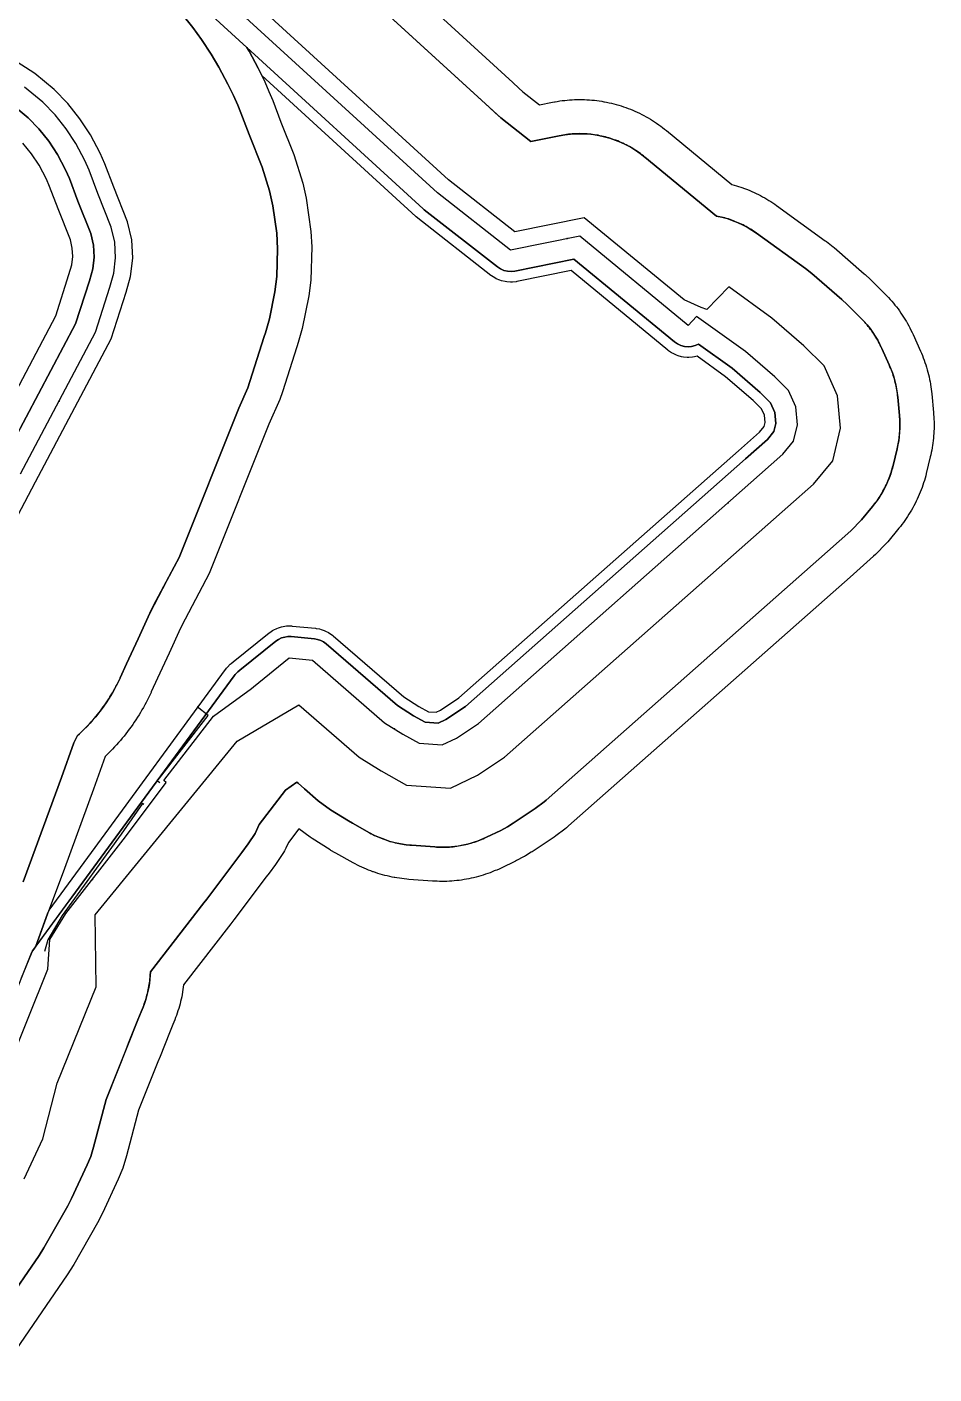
# Model space of a CAD drawing. Header units: inches. Extents: x 87989 to 118156, y 435697 to 451526.
# Drawn here: x 95309.1 to 95521.6, y 440933.8 to 441249.4 of the extents above; entities that cross this region are included whole.
import ezdxf

# ---------------------------------------------------------------- set-up
doc = ezdxf.new("R2010")
doc.units = ezdxf.units.IN
doc.header["$MEASUREMENT"] = 0
for name, color, linetype, true_color in [('As_waterkering_BWK', 7, 'Continuous', 0x7b8981), ('Beschermingszone_BWK', 7, 'Continuous', 0xcf890d), ('Grens_bebouwingsvrije_zone_BWK', 7, 'Continuous', 0x6789ae), ('Kernzone_BWK', 7, 'Continuous', 0xcb89af), ('Kunstwerken_BWK', 7, 'Continuous', 0xc78952), ('Referentiepunten_BWK', 7, 'Continuous', 0x178980)]:
    doc.layers.add(name, color=color, linetype=linetype, true_color=true_color)

msp = doc.modelspace()

# ---------------------------------------------------------------- linework, layer by layer
at = {"layer": 'As_waterkering_BWK'}
for points in [[(95422.3707, 441197.0766), (95405.2369, 441210.4712), (95340.5523, 441269.6863)], [(95307.5681, 441144.6672), (95325.0996, 441177.8378), (95328.474, 441188.4233), (95329.4264, 441191.668), (95329.8469, 441195.3028), (95329.6457, 441198.9556), (95328.8359, 441202.4906), (95325.6935, 441210.3866), (95323.6412, 441215.7911), (95322.6391, 441218.0786), (95320.5115, 441222.0695), (95318.2356, 441225.5273), (95315.6563, 441228.763), (95312.7702, 441231.7738), (95308.5402, 441235.2263)], [(95304.7612, 441005.6419), (95313.9889, 441028.6498), (95314.4216, 441035.5668), (95318.2081, 441041.6836), (95332.1274, 441059.5871), (95341.7148, 441072.3769), (95341.1645, 441072.8293), (95352.7414, 441087.9027), (95361.6467, 441094.4098), (95362.12, 441094.7913), (95370.5102, 441101.5536), (95375.9342, 441101.0244), (95392.8676, 441086.34), (95397.1009, 441083.6942), (95400.9374, 441081.5775), (95406.3614, 441081.1806), (95409.6687, 441082.7681), (95414.828, 441086.2077), (95480.7094, 441144.4162), (95486.1334, 441149.2448), (95488.6469, 441152.2875), (95489.573, 441156.124), (95489.1761, 441160.3573), (95487.4563, 441164.1938), (95484.2813, 441167.3688), (95477.4021, 441173.3219), (95465.9589, 441181.5613), (95463.9497, 441179.4405), (95438.5558, 441200.3694), (95422.3707, 441197.0766)]]:
    msp.add_lwpolyline(points, dxfattribs=at)
at = {"layer": 'Beschermingszone_BWK'}
for points in [[(95364.2317, 441290.0372), (95422.8769, 441236.3507), (95424.2874, 441235.0595), (95425.2796, 441234.1512), (95429.1643, 441231.1142), (95432.2118, 441231.7341), (95432.6753, 441231.8242), (95432.8141, 441231.8499), (95433.3193, 441231.9377), (95433.8935, 441232.0276), (95434.4693, 441232.1071), (95435.0464, 441232.1761), (95435.6247, 441232.2346), (95436.2039, 441232.2826), (95436.7839, 441232.32), (95437.3645, 441232.3469), (95437.9455, 441232.3633), (95438.5291, 441232.3692), (95439.1079, 441232.3644), (95439.6889, 441232.349), (95440.2696, 441232.3232), (95440.8497, 441232.2868), (95441.429, 441232.2399), (95442.0074, 441232.1824), (95442.5846, 441232.1145), (95443.1605, 441232.0361), (95443.7349, 441231.9472), (95444.2475, 441231.859), (95444.379, 441231.8349), (95444.8784, 441231.7383), (95445.4471, 441231.6183), (95446.0135, 441231.488), (95446.5775, 441231.3474), (95447.1387, 441231.1966), (95447.6972, 441231.0356), (95448.2527, 441230.8645), (95448.805, 441230.6834), (95449.3661, 441230.4879), (95449.8992, 441230.2911), (95450.4408, 441230.0801), (95450.9785, 441229.8594), (95451.512, 441229.6289), (95452.0413, 441229.3887), (95452.5661, 441229.139), (95453.0864, 441228.8798), (95453.6018, 441228.6112), (95454.1122, 441228.3333), (95454.6124, 441228.0492), (95455.1176, 441227.7498), (95455.6122, 441227.4445), (95456.1011, 441227.1303), (95456.5843, 441226.8072), (95457.0615, 441226.4753), (95457.5325, 441226.1349), (95457.9974, 441225.786), (95458.4558, 441225.4287), (95458.8797, 441225.0864), (95474.2292, 441212.4561), (95474.7326, 441212.3209), (95475.2675, 441212.1672), (95475.7995, 441212.004), (95476.3285, 441211.8312), (95476.7865, 441211.673), (95476.9121, 441211.6283), (95477.3766, 441211.4572), (95477.8955, 441211.2561), (95478.4107, 441211.0458), (95478.9221, 441210.8262), (95479.4293, 441210.5975), (95479.9325, 441210.3597), (95480.4312, 441210.1128), (95480.9254, 441209.8571), (95481.415, 441209.5925), (95481.9023, 441209.3177), (95482.3794, 441209.0371), (95482.854, 441208.7465), (95483.3233, 441208.4474), (95483.7871, 441208.1399), (95484.2453, 441207.8242), (95484.6484, 441207.5364), (95496.1002, 441199.2907), (95496.3635, 441199.0928), (95497.9059, 441197.8828), (95498.1563, 441197.6778), (95505.2204, 441191.567), (95505.4356, 441191.3739), (95506.7012, 441190.1964), (95506.9088, 441189.9963), (95510.1095, 441186.7954), (95510.4916, 441186.4054), (95510.892, 441185.9826), (95511.2846, 441185.5525), (95511.6694, 441185.1153), (95512.0398, 441184.6789), (95512.4147, 441184.2203), (95512.775, 441183.7628), (95513.1269, 441183.2988), (95513.4703, 441182.8285), (95513.8051, 441182.352), (95514.1312, 441181.8695), (95514.4484, 441181.3812), (95514.7567, 441180.8871), (95515.0191, 441180.4503), (95515.0886, 441180.332), (95515.3461, 441179.8826), (95515.627, 441179.3725), (95515.8985, 441178.8573), (95516.1607, 441178.3373), (95516.4133, 441177.8126), (95516.6416, 441177.3167), (95518.3911, 441173.4138), (95518.6097, 441172.9129), (95518.8335, 441172.3746), (95519.0476, 441171.8323), (95519.2512, 441171.2875), (95519.4458, 441170.7365), (95519.6298, 441170.1833), (95519.8038, 441169.6269), (95519.9676, 441169.0674), (95520.1212, 441168.505), (95520.2645, 441167.9398), (95520.3974, 441167.3722), (95520.52, 441166.8023), (95520.6323, 441166.2302), (95520.7226, 441165.7244), (95520.7461, 441165.5842), (95520.8253, 441165.0803), (95520.9061, 441164.503), (95520.9764, 441163.9242), (95521.0328, 441163.3806), (95521.4364, 441159.0765), (95521.4801, 441158.5568), (95521.5176, 441158.0017), (95521.5454, 441157.446), (95521.5636, 441156.8899), (95521.5716, 441156.4032), (95521.5725, 441156.2727), (95521.5709, 441155.7773), (95521.56, 441155.221), (95521.5395, 441154.6651), (95521.5092, 441154.1095), (95521.4694, 441153.5546), (95521.4199, 441153.0004), (95521.3608, 441152.4472), (95521.292, 441151.8952), (95521.2137, 441151.3443), (95521.1374, 441150.8635), (95521.1153, 441150.7322), (95521.0284, 441150.2472), (95520.9215, 441149.7012), (95520.8051, 441149.1572), (95520.6875, 441148.649), (95519.7448, 441144.7435), (95519.6118, 441144.2157), (95519.4603, 441143.6553), (95519.2986, 441143.0977), (95519.1268, 441142.5431), (95518.945, 441141.9917), (95518.7503, 441141.4353), (95518.5516, 441140.8993), (95518.34, 441140.3587), (95518.1187, 441139.8219), (95517.8877, 441139.2893), (95517.6471, 441138.761), (95517.3969, 441138.237), (95517.1373, 441137.7178), (95516.8683, 441137.2033), (95516.59, 441136.6938), (95516.3073, 441136.1975), (95516.0059, 441135.6903), (95515.7003, 441135.1967), (95515.3857, 441134.7087), (95515.0624, 441134.2265), (95514.7304, 441133.7503), (95514.3898, 441133.2801), (95514.0407, 441132.8162), (95513.6833, 441132.3587), (95513.3406, 441131.9354), (95510.7255, 441128.77), (95510.3275, 441128.3267), (95507.8414, 441125.7567), (95507.4108, 441125.3435), (95501.9421, 441120.4752), (95435.9775, 441062.1935), (95435.4363, 441061.7274), (95435.0521, 441061.4205), (95432.9382, 441059.8365), (95432.5787, 441059.5822), (95427.4194, 441056.1426), (95427.2026, 441056.0031), (95425.8896, 441055.1876), (95425.6687, 441055.0553), (95425.4024, 441054.9082), (95423.7879, 441054.0562), (95423.516, 441053.9193), (95420.1763, 441052.3164), (95419.6886, 441052.0882), (95419.1642, 441051.8537), (95418.7325, 441051.7132), (95418.5529, 441051.6363), (95418.0904, 441051.4374), (95417.5651, 441051.2101), (95417.0217, 441051.0371), (95416.4676, 441050.8637), (95415.9376, 441050.6474), (95415.388, 441050.4804), (95414.8355, 441050.3233), (95414.2802, 441050.1762), (95413.7224, 441050.0391), (95413.1623, 441049.912), (95412.5999, 441049.7949), (95412.0258, 441049.6861), (95411.4694, 441049.5912), (95410.9015, 441049.5046), (95410.3323, 441049.4282), (95409.7616, 441049.3621), (95409.19, 441049.3062), (95408.6174, 441049.2606), (95408.0441, 441049.2252), (95407.4702, 441049.2001), (95406.896, 441049.1854), (95406.3249, 441049.1808), (95405.7472, 441049.1868), (95405.1731, 441049.203), (95404.5993, 441049.2295), (95404.0619, 441049.2635), (95398.5663, 441049.6656), (95398.0293, 441049.7103), (95397.4574, 441049.7676), (95396.8865, 441049.8353), (95396.317, 441049.9132), (95395.7489, 441050.0013), (95395.2427, 441050.0885), (95395.1119, 441050.1125), (95394.6181, 441050.208), (95394.0556, 441050.3266), (95393.4954, 441050.4552), (95392.9375, 441050.5939), (95392.3823, 441050.7426), (95391.8297, 441050.9013), (95391.2802, 441051.0698), (95390.7337, 441051.2482), (95390.2582, 441051.4123), (95390.132, 441051.4572), (95389.6509, 441051.6344), (95389.1149, 441051.8419), (95388.5826, 441052.0591), (95388.0544, 441052.2858), (95387.5303, 441052.5219), (95387.0105, 441052.7674), (95386.4953, 441053.0223), (95385.9847, 441053.2863), (95385.5086, 441053.5429), (95381.4359, 441055.7923), (95381.2642, 441055.8901), (95380.3013, 441056.4606), (95380.141, 441056.5582), (95375.9077, 441059.204), (95375.4174, 441059.5363), (95372.7859, 441061.4657), (95370.3632, 441058.3112), (95369.7498, 441056.9959), (95369.4276, 441056.3769), (95369.1761, 441055.9698), (95367.5951, 441053.5746), (95367.319, 441053.1825), (95365.7946, 441051.1494), (95365.1034, 441050.2275), (95357.5613, 441040.1696), (95356.8485, 441039.2516), (95345.7741, 441024.9509), (95345.7045, 441024.3952), (95345.6242, 441023.8339), (95345.5457, 441023.344), (95345.5241, 441023.2165), (95345.4337, 441022.7161), (95345.3236, 441022.1598), (95345.2036, 441021.6056), (95345.0739, 441021.0536), (95344.9345, 441020.504), (95344.7853, 441019.957), (95344.6264, 441019.4127), (95344.4579, 441018.8712), (95344.2799, 441018.3329), (95344.0896, 441017.79), (95343.8953, 441017.2661), (95343.7023, 441016.771), (95343.2545, 441015.6539), (95342.4857, 441013.7371), (95340.2553, 441008.1761), (95339.7416, 441006.8951), (95335.2169, 440995.6136), (95332.421, 440984.8775), (95331.524, 440981.9973), (95330.4517, 440979.4096), (95326.7475, 440971.472), (95325.5796, 440969.209), (95320.0234, 440959.4194), (95318.5245, 440957.0303), (95302.4551, 440933.7619)], [(95295.7556, 440938.1389), (95311.9417, 440961.5764), (95313.0659, 440963.3682), (95318.6221, 440973.1579), (95319.4981, 440974.8551), (95323.2023, 440982.7926), (95324.0065, 440984.7334), (95324.6792, 440986.8936), (95327.603, 440998.1207), (95332.2982, 441009.8274), (95332.8841, 441011.2884), (95335.0606, 441016.7151), (95335.8293, 441018.6317), (95336.2641, 441019.7159), (95336.4189, 441020.112), (95336.5667, 441020.5108), (95336.7073, 441020.9121), (95336.8409, 441021.3158), (95336.9672, 441021.7219), (95337.0864, 441022.1301), (95337.1983, 441022.5404), (95337.3029, 441022.9526), (95337.4002, 441023.3666), (95337.4901, 441023.7823), (95337.5727, 441024.1994), (95337.6478, 441024.618), (95337.7156, 441025.0378), (95337.7758, 441025.4588), (95337.8286, 441025.8808), (95337.874, 441026.3036), (95337.9118, 441026.7272), (95337.9421, 441027.1514), (95337.9974, 441028.0358), (95350.5323, 441044.1614), (95351.2029, 441045.0241), (95358.7027, 441055.0266), (95359.3939, 441055.9485), (95360.9184, 441057.9817), (95362.4994, 441060.3769), (95363.4839, 441062.4881), (95369.6796, 441070.5551), (95372.2618, 441072.4419), (95372.5812, 441072.1651), (95374.1177, 441070.8333), (95377.2924, 441068.0815), (95380.1477, 441065.988), (95384.381, 441063.3422), (95385.304, 441062.795), (95389.3435, 441060.5637), (95389.7228, 441060.3588), (95390.1058, 441060.1608), (95390.4922, 441059.9697), (95390.882, 441059.7855), (95391.2751, 441059.6084), (95391.6713, 441059.4384), (95392.0704, 441059.2755), (95392.4725, 441059.1199), (95392.8772, 441058.9714), (95393.2846, 441058.8303), (95393.6944, 441058.6965), (95394.1066, 441058.5701), (95394.521, 441058.4511), (95394.9374, 441058.3396), (95395.3558, 441058.2355), (95395.776, 441058.1391), (95396.1978, 441058.0501), (95396.6212, 441057.9688), (95397.046, 441057.8951), (95397.472, 441057.829), (95397.8991, 441057.7706), (95398.3273, 441057.7198), (95398.7562, 441057.6768), (95399.1859, 441057.6415), (95404.6099, 441057.2446), (95405.0398, 441057.217), (95405.4702, 441057.1972), (95405.9008, 441057.185), (95406.3316, 441057.1806), (95406.7624, 441057.1839), (95407.193, 441057.195), (95407.6234, 441057.2138), (95408.0534, 441057.2403), (95408.4829, 441057.2745), (95408.9116, 441057.3165), (95409.3396, 441057.3661), (95409.7665, 441057.4234), (95410.1924, 441057.4883), (95410.6171, 441057.5609), (95411.0403, 441057.6411), (95411.4621, 441057.7289), (95411.8822, 441057.8242), (95412.3006, 441057.9271), (95412.717, 441058.0374), (95413.1314, 441058.1552), (95413.5436, 441058.2804), (95413.9535, 441058.413), (95414.3609, 441058.553), (95414.7658, 441058.7002), (95415.1679, 441058.8547), (95415.5673, 441059.0164), (95415.9636, 441059.1852), (95416.3569, 441059.3611), (95416.7469, 441059.544), (95420.0542, 441061.1315), (95421.6687, 441061.9835), (95422.9817, 441062.799), (95428.141, 441066.2386), (95430.2549, 441067.8226), (95430.7188, 441068.2221), (95496.6339, 441126.4605), (95502.0915, 441131.3189), (95504.5776, 441133.8889), (95507.1501, 441137.0025), (95507.4244, 441137.3407), (95507.6924, 441137.6838), (95507.9542, 441138.0318), (95508.2097, 441138.3844), (95508.4587, 441138.7416), (95508.7012, 441139.1032), (95508.9371, 441139.4692), (95509.1663, 441139.8395), (95509.3888, 441140.2138), (95509.6044, 441140.5921), (95509.8131, 441140.9742), (95510.0149, 441141.3601), (95510.2096, 441141.7495), (95510.3972, 441142.1425), (95510.5777, 441142.5387), (95510.751, 441142.9382), (95510.917, 441143.3408), (95511.0756, 441143.7463), (95511.2269, 441144.1546), (95511.3707, 441144.5656), (95511.507, 441144.9791), (95511.6359, 441145.395), (95511.7571, 441145.8132), (95511.8708, 441146.2336), (95511.9768, 441146.6559), (95512.9029, 441150.4924), (95512.9973, 441150.8989), (95513.0846, 441151.3069), (95513.1648, 441151.7164), (95513.2379, 441152.1272), (95513.3038, 441152.5392), (95513.3625, 441152.9523), (95513.414, 441153.3664), (95513.4584, 441153.7813), (95513.4955, 441154.1969), (95513.5254, 441154.6131), (95513.548, 441155.0298), (95513.5634, 441155.4468), (95513.5716, 441155.8639), (95513.5725, 441156.2812), (95513.5661, 441156.6984), (95513.5525, 441157.1155), (95513.5316, 441157.5322), (95513.5035, 441157.9485), (95513.4682, 441158.3643), (95513.0713, 441162.5976), (95513.0265, 441163.0325), (95512.9738, 441163.4666), (95512.9132, 441163.8996), (95512.8448, 441164.3315), (95512.7684, 441164.762), (95512.6843, 441165.1911), (95512.5923, 441165.6185), (95512.4926, 441166.0442), (95512.3851, 441166.4681), (95512.2699, 441166.8899), (95512.1471, 441167.3095), (95512.0166, 441167.7268), (95511.8786, 441168.1417), (95511.733, 441168.554), (95511.5799, 441168.9636), (95511.4194, 441169.3703), (95511.2515, 441169.774), (95511.0763, 441170.1746), (95509.3565, 441174.0111), (95509.1742, 441174.408), (95508.9847, 441174.8015), (95508.7881, 441175.1916), (95508.5845, 441175.5779), (95508.3738, 441175.9606), (95508.1562, 441176.3393), (95507.9318, 441176.714), (95507.7005, 441177.0845), (95507.4626, 441177.4508), (95507.2181, 441177.8127), (95506.9669, 441178.17), (95506.7094, 441178.5228), (95506.4454, 441178.8708), (95506.1752, 441179.2139), (95505.8988, 441179.5521), (95505.6162, 441179.8851), (95505.3277, 441180.213), (95505.0332, 441180.5356), (95504.7329, 441180.8528), (95504.4269, 441181.1644), (95501.2519, 441184.3394), (95499.9863, 441185.5169), (95492.9681, 441191.5885), (95491.4257, 441192.7985), (95479.9825, 441201.0379), (95479.647, 441201.2781), (95479.3072, 441201.5123), (95478.9632, 441201.7403), (95478.6152, 441201.9621), (95478.2633, 441202.1776), (95477.9076, 441202.3867), (95477.5482, 441202.5894), (95477.1851, 441202.7856), (95476.8186, 441202.9753), (95476.4488, 441203.1583), (95476.0757, 441203.3347), (95475.6995, 441203.5043), (95475.3204, 441203.6671), (95474.9383, 441203.8231), (95474.5535, 441203.9722), (95474.1661, 441204.1144), (95473.7762, 441204.2495), (95473.384, 441204.3776), (95472.9895, 441204.4987), (95472.5929, 441204.6127), (95472.1943, 441204.7195), (95471.7938, 441204.8191), (95471.3916, 441204.9115), (95470.9878, 441204.9966), (95470.5826, 441205.0745), (95453.8198, 441218.8899), (95453.4809, 441219.1641), (95453.1371, 441219.4321), (95452.7885, 441219.6938), (95452.4351, 441219.9491), (95452.0772, 441220.1979), (95451.7149, 441220.4402), (95451.3482, 441220.6759), (95450.9772, 441220.9049), (95450.6022, 441221.1271), (95450.2232, 441221.3425), (95449.8404, 441221.551), (95449.4538, 441221.7524), (95449.0636, 441221.9468), (95448.67, 441222.1341), (95448.273, 441222.3142), (95447.8728, 441222.4871), (95447.4696, 441222.6527), (95447.0634, 441222.8109), (95446.6544, 441222.9617), (95446.2427, 441223.1051), (95445.8285, 441223.241), (95445.4119, 441223.3693), (95444.9931, 441223.49), (95444.5721, 441223.6031), (95444.1491, 441223.7086), (95443.7243, 441223.8063), (95443.2978, 441223.8963), (95442.8697, 441223.9785), (95442.4401, 441224.053), (95442.0094, 441224.1196), (95441.5774, 441224.1784), (95441.1445, 441224.2294), (95440.7107, 441224.2725), (95440.2762, 441224.3077), (95439.8411, 441224.335), (95439.4057, 441224.3544), (95438.9699, 441224.3658), (95438.534, 441224.3694), (95438.0981, 441224.365), (95437.6623, 441224.3528), (95437.2269, 441224.3326), (95436.7919, 441224.3045), (95436.3575, 441224.2685), (95435.9237, 441224.2246), (95435.4909, 441224.1729), (95435.0591, 441224.1133), (95434.6284, 441224.0459), (95434.199, 441223.9706), (95433.7711, 441223.8876), (95427.1438, 441222.5393), (95420.1073, 441228.0402), (95418.7739, 441229.2609), (95417.3319, 441230.5809), (95358.1209, 441284.7853)], [(95305.5898, 441231.1797), (95309.373, 441228.0938), (95311.8887, 441225.4688), (95314.1836, 441222.5898), (95316.207, 441219.5117), (95318.1367, 441215.8945), (95319.0117, 441213.8984), (95321.0332, 441208.5742), (95324.0488, 441201), (95324.6777, 441198.2539), (95324.8301, 441195.4531), (95324.5078, 441192.668), (95323.6934, 441189.8867), (95320.4707, 441179.7813), (95303.1484, 441147.0039)], [(95298.0156, 441147.9961), (95315.8418, 441181.7227), (95318.9121, 441191.3516), (95319.5898, 441193.6641), (95319.8145, 441195.6055), (95319.707, 441197.5547), (95319.2598, 441199.5078), (95316.3809, 441206.7461), (95316.3672, 441206.7813), (95314.3809, 441212.0078), (95313.6348, 441213.7148), (95311.9043, 441216.957), (95310.1328, 441219.6484), (95308.1211, 441222.1719)]]:
    msp.add_lwpolyline(points, dxfattribs=at)
for points in [[(95337.1761, 441265.9983, 0), (95360.6029, 441244.5524, 0), (95361.1032, 441243.71, 0), (95363.2309, 441239.7191, 0), (95364.0689, 441237.9901, 0), (95364.7738, 441236.5357, 0), (95365.7759, 441234.2482, 0), (95366.6447, 441232.1218, 0), (95368.5679, 441227.0575, 0), (95371.5757, 441219.4996, 0), (95373.6743, 441212.7629, 0), (95374.4841, 441209.2279, 0), (95375.5761, 441201.4853, 0), (95375.7773, 441197.8325, 0), (95375.5421, 441190.0156, 0), (95375.1215, 441186.3809, 0), (95373.5644, 441178.7131, 0), (95372.6121, 441175.4684, 0), (95372.3011, 441174.4523, 0), (95368.9266, 441163.8668, 0), (95368.3255, 441162.1049, 0), (95365.7687, 441156.3431, 0), (95351.7736, 441121.3034, 0), (95346.1119, 441110.5904, 0), (95345.022, 441108.5279, 0), (95342.396, 441102.6688, 0), (95339.6849, 441096.7886, 0), (95338.1929, 441093.5761, 0), (95338.139, 441093.4465, 0), (95337.9025, 441092.9346, 0), (95337.5978, 441092.3307, 0), (95337.3111, 441091.7261, 0), (95337.0011, 441091.1269, 0), (95336.6829, 441090.5321, 0), (95336.3565, 441089.9417, 0), (95336.025, 441089.361, 0), (95335.6793, 441088.7747, 0), (95335.3286, 441088.1984, 0), (95334.97, 441087.627, 0), (95334.6035, 441087.0606, 0), (95334.2292, 441086.4994, 0), (95333.8472, 441085.9433, 0), (95333.4575, 441085.3926, 0), (95333.0602, 441084.8474, 0), (95332.6554, 441084.3077, 0), (95332.2432, 441083.7737, 0), (95331.8236, 441083.2455, 0), (95331.3863, 441082.7105, 0), (95330.9627, 441082.2066, 0), (95330.5215, 441081.6963, 0), (95330.0733, 441081.1921, 0), (95329.6182, 441080.6941, 0), (95329.1562, 441080.2024, 0), (95328.6874, 441079.7173, 0), (95328.212, 441079.2387, 0), (95327.73, 441078.7667, 0), (95327.39, 441078.439, 0), (95324.6822, 441070.8206, 0), (95317.8353, 441052.2075, 0), (95315.6756, 441046.3363, 0), (95314.6203, 441043.4674, 0), (95313.9205, 441041.565, 0), (95311.1389, 441034.0024, 0), (95310.6513, 441033.3377, 0), (95310.3529, 441032.8805, 0), (95310.0424, 441032.2417, 0), (95307.735, 441026.4886, 0)], [(95308.1674, 441049.0981, 0), (95317.1609, 441073.546, 0), (95320.0284, 441081.6178, 0), (95320.9318, 441083.3715, 0), (95321.3507, 441083.7489, 0), (95321.7643, 441084.1321, 0), (95322.1726, 441084.521, 0), (95322.5754, 441084.9155, 0), (95322.9728, 441085.3155, 0), (95323.3646, 441085.721, 0), (95323.7507, 441086.1319, 0), (95324.1311, 441086.5481, 0), (95324.5057, 441086.9695, 0), (95324.8744, 441087.396, 0), (95325.2372, 441087.8277, 0), (95325.5939, 441088.2643, 0), (95325.9446, 441088.7058, 0), (95326.2892, 441089.1521, 0), (95326.6275, 441089.6032, 0), (95326.9595, 441090.0589, 0), (95327.2852, 441090.5191, 0), (95327.6045, 441090.9838, 0), (95327.9174, 441091.4529, 0), (95328.2237, 441091.9263, 0), (95328.5234, 441092.4039, 0), (95328.8165, 441092.8856, 0), (95329.1029, 441093.3713, 0), (95329.3825, 441093.8609, 0), (95329.6553, 441094.3543, 0), (95329.9213, 441094.8515, 0), (95330.1803, 441095.3523, 0), (95330.4324, 441095.8566, 0), (95330.6773, 441096.3645, 0), (95330.8807, 441096.8002, 0), (95330.8864, 441096.8126, 0), (95330.9269, 441096.9004, 0), (95332.4198, 441100.138, 0), (95335.1133, 441105.9794, 0), (95337.8274, 441112.0358, 0), (95338.7582, 441113.7972, 0), (95344.7007, 441125.0416, 0), (95358.6958, 441160.0813, 0), (95360.8079, 441164.841, 0), (95361.3045, 441166.2965, 0), (95364.679, 441176.882, 0), (95364.9359, 441177.7215, 0), (95365.8883, 441180.9662, 0), (95367.1745, 441187.3004, 0), (95367.5951, 441190.9351, 0), (95367.7894, 441197.3925, 0), (95367.5882, 441201.0453, 0), (95366.6861, 441207.4414, 0), (95365.8763, 441210.9764, 0), (95364.1427, 441216.5415, 0), (95361.1115, 441224.1582, 0), (95359.1659, 441229.2817, 0), (95358.4481, 441231.0383, 0), (95357.4461, 441233.3258, 0), (95356.1714, 441235.9555, 0), (95354.0438, 441239.9464, 0), (95352.2533, 441242.9611, 0), (95349.9774, 441246.4189, 0), (95347.9499, 441249.214, 0), (95345.3706, 441252.4497, 0)]]:
    msp.add_polyline3d(points, dxfattribs=at)
msp.add_polyline3d([(95421.6484, 441192.1291, 0), (95422.51, 441192.0786, 0), (95423.3676, 441192.177, 0), (95437.216, 441194.9944, 0), (95460.7697, 441175.582, 0), (95461.4747, 441175.0951, 0), (95462.2526, 441174.7362, 0), (95463.0806, 441174.5158, 0), (95463.934, 441174.4405, 0), (95464.7878, 441174.5124, 0), (95465.6166, 441174.7295, 0), (95466.396, 441175.0853, 0), (95474.2992, 441169.3949, 0), (95480.8732, 441163.7059, 0), (95483.2701, 441161.3089, 0), (95484.2752, 441159.067, 0), (95484.517, 441156.4871, 0), (95484.0573, 441154.5824, 0), (95482.5226, 441152.7246, 0), (95477.3918, 441148.1569, 0), (95411.772, 441090.1796, 0), (95407.1879, 441087.1235, 0), (95405.3982, 441086.2645, 0), (95402.3942, 441086.4843, 0), (95399.6355, 441088.0063, 0), (95395.8485, 441090.3732, 0), (95379.1791, 441104.8283, 0), (95378.5647, 441105.2765, 0), (95377.8894, 441105.6263, 0), (95377.1688, 441105.8696, 0), (95376.4197, 441106.0008, 0), (95370.9957, 441106.5299, 0), (95370.221, 441106.5452, 0), (95369.4533, 441106.4406, 0), (95368.7109, 441106.2186, 0), (95368.0118, 441105.8846, 0), (95367.3726, 441105.4466, 0), (95358.9823, 441098.6842, 0), (95358.4709, 441098.2714, 0), (95357.8165, 441097.6237, 0), (95357.6149, 441097.367, 0), (95320.4207, 441046.6572, 0), (95318.2057, 441043.6373, 0), (95311.1389, 441034.0024, 0), (95313.285, 441039.8371, 0), (95313.9205, 441041.565, 0), (95314.244, 441042.4443, 0), (95314.2576, 441042.4815, 0), (95323.3014, 441054.8116, 0), (95355.599, 441098.8456, 0), (95355.6484, 441098.9106, 0), (95355.8499, 441099.1674, 0), (95356.0579, 441099.4007, 0), (95356.7124, 441100.0484, 0), (95356.9006, 441100.2167, 0), (95357.4128, 441100.6301, 0), (95365.8038, 441107.393, 0), (95365.9593, 441107.5088, 0), (95366.5985, 441107.9468, 0), (95366.9341, 441108.1404, 0), (95367.6332, 441108.4744, 0), (95367.9947, 441108.6138, 0), (95368.7371, 441108.8358, 0), (95369.1157, 441108.9177, 0), (95369.8835, 441109.0223, 0), (95370.2703, 441109.0447, 0), (95371.045, 441109.0295, 0), (95371.2385, 441109.0181, 0), (95376.6625, 441108.489, 0), (95376.851, 441108.4633, 0), (95377.6001, 441108.3321, 0), (95377.9687, 441108.2382, 0), (95378.6892, 441107.9949, 0), (95379.0393, 441107.8461, 0), (95379.7146, 441107.4963, 0), (95380.038, 441107.2962, 0), (95380.6524, 441106.8479, 0), (95380.8169, 441106.717, 0), (95397.339, 441092.3897, 0), (95400.9028, 441090.1624, 0), (95403.1226, 441088.9377, 0), (95404.9166, 441088.8064, 0), (95405.9475, 441089.3012, 0), (95410.2439, 441092.1655, 0), (95475.733, 441150.0273, 0), (95480.7172, 441154.4645, 0), (95481.7624, 441155.7298, 0), (95481.989, 441156.6686, 0), (95481.8247, 441158.4218, 0), (95481.1771, 441159.8664, 0), (95479.1691, 441161.8744, 0), (95472.7478, 441167.4313, 0), (95466.0451, 441172.2574, 0), (95465.4212, 441172.094, 0), (95464.9977, 441172.0212, 0), (95464.1439, 441171.9493, 0), (95463.7142, 441171.9501, 0), (95462.8607, 441172.0255, 0), (95462.4375, 441172.0999, 0), (95461.6095, 441172.3203, 0), (95461.2053, 441172.4662, 0), (95460.4273, 441172.8251, 0), (95460.054, 441173.038, 0), (95459.349, 441173.5249, 0), (95459.1797, 441173.6528, 0), (95436.546, 441192.3069, 0), (95423.866, 441189.7272, 0), (95423.6527, 441189.6933, 0), (95422.7951, 441189.5949, 0), (95422.3637, 441189.5828, 0), (95421.5021, 441189.6334, 0), (95421.075, 441189.6957, 0), (95420.2349, 441189.8937, 0), (95419.8249, 441190.0285, 0), (95419.0313, 441190.368, 0), (95418.6507, 441190.5714, 0), (95417.9273, 441191.0423, 0), (95417.7515, 441191.1679, 0), (95400.6177, 441204.5625, 0), (95400.5423, 441204.6238, 0), (95400.2456, 441204.8749, 0), (95400.1726, 441204.9392, 0), (95364.0689, 441237.9901, 0), (95363.2309, 441239.7191, 0), (95361.1032, 441243.71, 0), (95360.6029, 441244.5524, 0), (95401.8607, 441206.7832, 0), (95402.1574, 441206.532, 0), (95419.2913, 441193.1375, 0), (95420.0146, 441192.6665, 0), (95420.8082, 441192.327, 0)], close=True, dxfattribs=at)
at = {"layer": 'Grens_bebouwingsvrije_zone_BWK'}
for points in [[(95308.4218, 440979.4967), (95312.7908, 440988.8588), (95316.1821, 441001.8813), (95325.2562, 441024.5061), (95325.0945, 441041.3146), (95358.3097, 441082.0253), (95372.7705, 441090.5316), (95386.9057, 441078.2737), (95392.0318, 441075.0699), (95398.0238, 441071.7639), (95408.2877, 441071.0129), (95414.6303, 441074.0573), (95420.9402, 441078.264), (95487.3447, 441136.9346), (95493.355, 441142.2853), (95497.8263, 441147.6979), (95499.6849, 441155.3979), (95498.978, 441162.9381), (95495.8286, 441169.9636), (95491.0976, 441174.6947), (95483.6079, 441181.1761), (95473.4653, 441188.4789), (95468.3456, 441183.1471), (95467.0196, 441183.6608), (95463.0016, 441185.4053), (95439.6277, 441204.6695), (95423.381, 441201.3641), (95407.823, 441213.5267), (95343.6077, 441272.3122)], [(95303.6516, 441128.6967), (95311.1045, 441142.7981), (95328.8025, 441176.2836), (95332.2991, 441187.2525), (95333.3606, 441190.8691), (95333.8596, 441195.182), (95333.6209, 441199.5163), (95332.6662, 441203.6838), (95329.4218, 441211.8362), (95327.3451, 441217.3046), (95326.2412, 441219.8246), (95323.9543, 441224.1143), (95321.4769, 441227.8784), (95318.6703, 441231.3991), (95315.4887, 441234.7182), (95310.9006, 441238.4629), (95305.7034, 441241.8359)]]:
    msp.add_lwpolyline(points, dxfattribs=at)
at = {"layer": 'Kernzone_BWK'}
for points in [[(95358.1209, 441284.7853), (95420.1073, 441228.0402), (95427.1438, 441222.5393), (95433.7711, 441223.8876, -0.22625352), (95453.8198, 441218.8899), (95470.5826, 441205.0745, -0.11284456), (95479.9825, 441201.0379), (95491.4257, 441192.7985), (95492.9681, 441191.5885), (95499.9863, 441185.5169), (95501.2519, 441184.3394), (95504.4269, 441181.1644, -0.09124481), (95509.3565, 441174.0111), (95511.0763, 441170.1746, -0.08217434), (95513.0713, 441162.5976), (95513.4682, 441158.3643, -0.08277719), (95512.9029, 441150.4924), (95511.9768, 441146.6559, -0.11388329), (95507.1501, 441137.0025), (95504.5776, 441133.8889), (95502.0915, 441131.3189), (95496.6339, 441126.4605), (95430.7188, 441068.2221), (95430.2549, 441067.8226), (95428.141, 441066.2386), (95422.9817, 441062.799), (95421.6687, 441061.9835), (95420.0542, 441061.1315), (95416.7469, 441059.544, -0.13088211), (95404.6099, 441057.2446), (95399.1859, 441057.6415, -0.10820915), (95389.3435, 441060.5637), (95385.304, 441062.795), (95384.381, 441063.3422), (95380.1477, 441065.988), (95377.2924, 441068.0815), (95374.1177, 441070.8333), (95372.5812, 441072.1651), (95372.2618, 441072.4419), (95369.6796, 441070.5551), (95363.4839, 441062.4881), (95362.4994, 441060.3769), (95360.9184, 441057.9817), (95359.3939, 441055.9485), (95358.7027, 441055.0266), (95351.2029, 441045.0241), (95350.5323, 441044.1614), (95337.9974, 441028.0358), (95337.9421, 441027.1514, -0.07991208), (95336.2641, 441019.7159), (95335.8293, 441018.6317), (95335.0606, 441016.7151), (95327.603, 440998.1207), (95324.6792, 440986.8936), (95324.0065, 440984.7334), (95323.2023, 440982.7926), (95319.4981, 440974.8551), (95318.6221, 440973.1579), (95313.0659, 440963.3682), (95311.9417, 440961.5764), (95295.7556, 440938.1389)], [(95345.3711, 441252.4492), (95347.9492, 441249.2148), (95349.9766, 441246.418), (95352.2539, 441242.9609), (95354.043, 441239.9453), (95356.1719, 441235.957), (95357.4453, 441233.3242), (95358.4492, 441231.0391), (95359.1641, 441229.2813), (95361.1133, 441224.1563), (95364.1445, 441216.543), (95365.875, 441210.9766), (95366.6875, 441207.4414), (95367.5898, 441201.0469), (95367.7891, 441197.3906), (95367.5938, 441190.9336), (95367.1758, 441187.3008), (95365.8867, 441180.9648), (95364.9375, 441177.7227), (95364.6797, 441176.8828), (95361.3047, 441166.2969), (95360.8086, 441164.8398), (95358.6953, 441160.082), (95344.6992, 441125.043), (95341.8736, 441119.6928), (95337.8279, 441112.0355), (95335.1133, 441105.9801), (95332.4199, 441100.138), (95330.9271, 441096.9003), (95330.8866, 441096.8125), (95330.8809, 441096.8001), (95330.6775, 441096.3644, -0.10073999), (95320.9318, 441083.3715), (95320.0284, 441081.6178), (95317.1609, 441073.546), (95308.1674, 441049.0981)]]:
    msp.add_lwpolyline(points, format="xyb", dxfattribs=at)
for points in [[(95300.1205, 441007.5032), (95310.0424, 441032.2417), (95310.3529, 441032.8805), (95310.6513, 441033.3377), (95320.4207, 441046.6572), (95357.6149, 441097.367), (95357.8165, 441097.6237), (95358.4709, 441098.2714), (95358.9823, 441098.6842), (95367.3726, 441105.4466), (95368.0118, 441105.8846), (95368.7109, 441106.2186), (95369.4533, 441106.4406), (95370.221, 441106.5452), (95370.9957, 441106.5299), (95376.4197, 441106.0008), (95377.1688, 441105.8696), (95377.8894, 441105.6263), (95378.5647, 441105.2765), (95379.1791, 441104.8283), (95395.8485, 441090.3732), (95399.6355, 441088.0063), (95402.3942, 441086.4843), (95405.3982, 441086.2645), (95407.1879, 441087.1235), (95411.772, 441090.1796), (95477.3918, 441148.1569), (95482.5226, 441152.7246), (95484.0573, 441154.5824), (95484.517, 441156.4871), (95484.2752, 441159.067), (95483.2701, 441161.3089), (95480.8732, 441163.7059), (95474.2992, 441169.3949), (95466.396, 441175.0853), (95465.6166, 441174.7295), (95464.7878, 441174.5124), (95463.934, 441174.4405), (95463.0806, 441174.5158), (95462.2526, 441174.7362), (95461.4747, 441175.0951), (95460.7697, 441175.582), (95437.216, 441194.9944), (95423.3676, 441192.177), (95422.51, 441192.0786), (95421.6484, 441192.1291), (95420.8082, 441192.327), (95420.0146, 441192.6665), (95419.2913, 441193.1375), (95402.1574, 441206.532), (95401.8607, 441206.7832), (95360.6029, 441244.5524), (95337.1761, 441265.9983)], [(95303.1484, 441147.0039), (95320.4727, 441179.7813), (95323.6914, 441189.8867), (95324.5078, 441192.668), (95324.832, 441195.4531), (95324.6758, 441198.2539), (95324.0469, 441201), (95321.0352, 441208.5742), (95319.0117, 441213.8984), (95318.1367, 441215.8945), (95316.207, 441219.5117), (95314.1836, 441222.5898), (95311.8906, 441225.4688), (95309.3711, 441228.0938), (95305.5898, 441231.1797)]]:
    msp.add_lwpolyline(points, dxfattribs=at)
at = {"layer": 'Kunstwerken_BWK'}
for points in [[(95340.2124, 441072.2578), (95339.9148, 441072.4761), (95339.6171, 441072.6944), (95351.5234, 441088.0535), (95348.9675, 441090.1134)], [(95336.4783, 441067.2038), (95336.1343, 441067.442), (95331.1716, 441060.2563)], [(95331.1716, 441060.2563), (95317.3286, 441041.2097), (95313.9777, 441035.4807), (95313.1987, 441032.7735)]]:
    msp.add_lwpolyline(points, dxfattribs=at)
at = {"layer": 'Referentiepunten_BWK'}
for p in [(95435.603, 441199.7687), (95316.5863, 441161.7301), (95473.3215, 441137.8887), (95395.1873, 441084.8902), (95324.409, 441049.6595)]:
    msp.add_point(p, dxfattribs=at)

doc.saveas('drawing.dxf')
